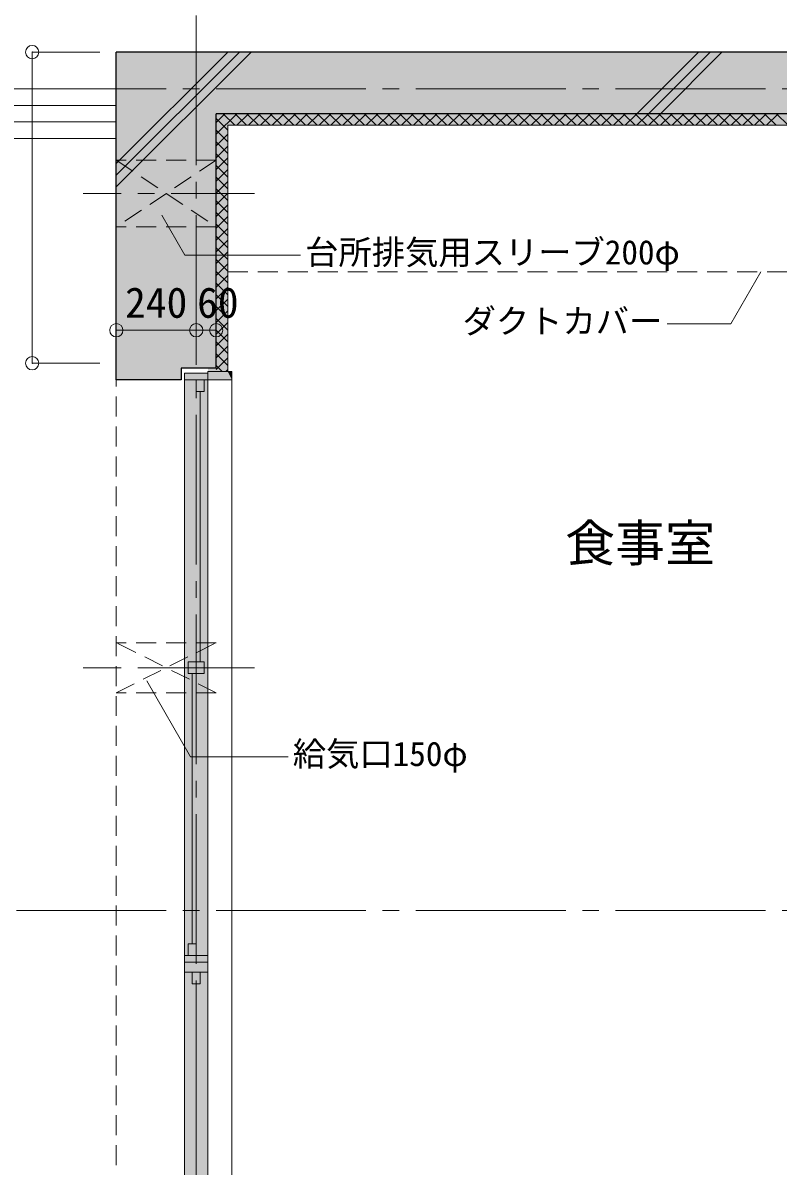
# Model space of a CAD drawing. Units: millimetres at full size, sheet at 1:50. Extents: x -9674 to 9699, y -6794 to 6791.
# Drawn here: x -7198 to -4929, y 4 to 3440 of the extents above; entities that cross this region are included whole.
import ezdxf
from ezdxf.enums import TextEntityAlignment as Align

# ---------------------------------------------------------------- set-up
doc = ezdxf.new("R2010")
doc.units = ezdxf.units.MM
doc.header["$LTSCALE"] = 50
doc.header["$PDMODE"] = 32
doc.header["$PDSIZE"] = 40
for name, pattern in [('CHAIN1', [8, 5, -1, 1, -1]), ('CHAIN2', [12, 9, -1, 1, -1]), ('DASHED1', [1.8, 1.2, -0.6])]:
    doc.linetypes.add(name, pattern=pattern)
for name, color, linetype, lineweight in [('1-0_芯', 7, 'CHAIN2', 9), ('1-1_躯体', 2, 'Continuous', 25), ('1-3_建具', 3, 'Continuous', 18), ('1-6_ﾊﾞﾙｺﾆｰ・階段', 4, 'Continuous', 9), ('1-7_その他', 7, 'DASHED1', 9), ('1-8_ハッチ', 4, 'Continuous', 9), ('1-A_文字', 7, 'Continuous', 9), ('1-B_寸法', 7, 'Continuous', 9), ('1-C_梁', 7, 'DASHED1', 9)]:
    doc.layers.add(name, color=color, linetype=linetype, lineweight=lineweight)
for name, color, linetype in [('4-0', 1, 'Continuous'), ('4-1', 2, 'Continuous'), ('4-F', 4, 'Continuous')]:
    doc.layers.add(name, color=color, linetype=linetype)
doc.styles.add('ＭＳ ゴシック', font='')
doc.styles.get('ＭＳ ゴシック').set_extended_font_data('MS Gothic')

msp = doc.modelspace()

# ---------------------------------------------------------------- linework, layer by layer
at = {"layer": '1-0_芯'}
for p, q in [((-6677.5, -4188.13), (-6677.5, 4241.87)), ((-8417.5, 3241.87), (8192.5, 3241.87)), ((-8417.5, 771.87), (8192.5, 771.87))]:
    msp.add_line(p, q, dxfattribs=at)
at = {"layer": '1-1_躯体'}
for p, q in [((-6917.5, 2366.87), (-6917.5, 3351.87)), ((6382.5, 3351.87), (-6917.5, 3351.87)), ((-6617.5, 2401.87), (-6617.5, 3166.87)), ((6182.5, 3166.87), (-6617.5, 3166.87)), ((-6722.5, 2401.87), (-6722.5, 2366.87)), ((-6617.5, 2401.87), (-6722.5, 2401.87)), ((-6722.5, 2366.87), (-6917.5, 2366.87))]:
    msp.add_line(p, q, dxfattribs=at)
at = {"layer": '1-3_建具', "color": 7, "lineweight": 9}
for p, q in [((-6712.5, 2386.87), (-6712.5, 2351.87)), ((-6712.5, 2386.87), (-6642.5, 2386.87)), ((-6642.5, 2366.87), (-6712.5, 2366.87)), ((-6712.5, 2351.87), (-6712.5, 651.87)), ((-6642.5, 2351.87), (-6642.5, 2366.87)), ((-6642.5, 2351.87), (-6642.5, 651.87)), ((-6570.5, -2063.13), (-6570.5, 2366.87)), ((-6815.98, 1501.87), (-6539.02, 1501.87)), ((-6712.5, 571.87), (-6712.5, 651.87)), ((-6642.5, 636.87), (-6712.5, 636.87)), ((-6642.5, 651.87), (-6642.5, 571.87)), ((-6712.5, 616.87), (-6642.5, 616.87)), ((-6642.5, 586.87), (-6712.5, 586.87)), ((-6712.5, 571.87), (-6712.5, -268.13)), ((-6642.5, 571.87), (-6642.5, -268.13))]:
    msp.add_line(p, q, dxfattribs=at)
at = {"layer": '1-3_建具'}
for p, q in [((-6642.5, 2391.87), (-6642.5, 2366.87)), ((-6570.5, 2391.87), (-6642.5, 2391.87)), ((-6677.5, 2331.87), (-6677.5, 2366.87)), ((-6653.5, 2331.87), (-6653.5, 2366.87)), ((-6653.5, 2331.87), (-6677.5, 2331.87)), ((-6665.5, 2331.87), (-6665.5, 1519.37)), ((-6653.5, 1519.37), (-6701.5, 1519.37)), ((-6701.5, 1519.37), (-6701.5, 1484.37)), ((-6677.5, 1519.37), (-6677.5, 1484.37)), ((-6689.5, 671.87), (-6689.5, 1484.37)), ((-6701.5, 671.87), (-6677.5, 671.87)), ((-6701.5, 671.87), (-6701.5, 636.87)), ((-6677.5, 671.87), (-6677.5, 636.87)), ((-6689.5, 551.87), (-6689.5, 586.87)), ((-6665.5, 551.87), (-6665.5, 586.87)), ((-6665.5, 551.87), (-6689.5, 551.87)), ((-6677.5, -248.13), (-6677.5, 551.87))]:
    msp.add_line(p, q, dxfattribs=at)
for points in [[(-6570.5, 2391.87), (-6570.5, 2366.87), (-6642.5, 2366.87)], [(-6653.5, 1519.37), (-6653.5, 1484.37), (-6701.5, 1484.37)]]:
    msp.add_lwpolyline(points, dxfattribs=at)
at = {"layer": '1-6_ﾊﾞﾙｺﾆｰ・階段', "color": 7}
for p, q in [((-7917.5, 3241.87), (-6917.5, 3241.87)), ((-7890.7, 3191.87), (-6917.5, 3191.87)), ((-7863.9, 3141.87), (-6917.5, 3141.87)), ((-7837.1, 3091.87), (-6917.5, 3091.87))]:
    msp.add_line(p, q, dxfattribs=at)
at = {"layer": '1-7_その他'}
for p, q in [((-6617.5, 3026.87), (-6917.5, 2826.87)), ((-6617.5, 2826.87), (-6917.5, 2826.87)), ((-6617.5, 1576.87), (-6917.5, 1576.87)), ((-6917.5, 1426.87), (-6617.5, 1576.87)), ((-6617.5, 1426.87), (-6917.5, 1576.87)), ((-6617.5, 1426.87), (-6917.5, 1426.87))]:
    msp.add_line(p, q, dxfattribs=at)
at = {"layer": '1-7_その他', "linetype": 'CHAIN1'}
for p, q in [((-6502.5, 2926.87), (-7017.5, 2926.87)), ((-6502.5, 1501.87), (-7017.5, 1501.87))]:
    msp.add_line(p, q, dxfattribs=at)
at = {"layer": '1-7_その他'}
msp.add_lwpolyline([(-6617.5, 3026.87), (-6917.5, 3026.87), (-6617.5, 2826.87)], dxfattribs=at)
at = {"layer": '1-8_ハッチ'}
for p, q in [((-6917.5, 2946.64), (-6512.27, 3351.87)), ((-6917.5, 2981.99), (-6547.63, 3351.87)), ((-6917.5, 3017.35), (-6582.98, 3351.87)), ((-5353.77, 3166.87), (-5168.77, 3351.87)), ((-5318.41, 3166.87), (-5133.41, 3351.87)), ((-5283.06, 3166.87), (-5098.06, 3351.87)), ((-6617.5, 3105.22), (-6555.85, 3166.87)), ((-6617.5, 3140.57), (-6591.2, 3166.87)), ((-6596.34, 3166.87), (-6561.34, 3131.87)), ((-6560.98, 3166.87), (-6525.98, 3131.87)), ((-6555.49, 3131.87), (-6520.49, 3166.87)), ((-6525.63, 3166.87), (-6490.63, 3131.87)), ((-6520.14, 3131.87), (-6485.14, 3166.87)), ((-6490.27, 3166.87), (-6455.27, 3131.87)), ((-6484.78, 3131.87), (-6449.78, 3166.87)), ((-6454.92, 3166.87), (-6419.92, 3131.87)), ((-6449.43, 3131.87), (-6414.43, 3166.87)), ((-6419.56, 3166.87), (-6384.56, 3131.87)), ((-6414.07, 3131.87), (-6379.07, 3166.87)), ((-6384.2, 3166.87), (-6349.2, 3131.87)), ((-6378.72, 3131.87), (-6343.72, 3166.87)), ((-6348.85, 3166.87), (-6313.85, 3131.87)), ((-6343.36, 3131.87), (-6308.36, 3166.87)), ((-6313.49, 3166.87), (-6278.49, 3131.87)), ((-6308.01, 3131.87), (-6273.01, 3166.87)), ((-6278.14, 3166.87), (-6243.14, 3131.87)), ((-6272.65, 3131.87), (-6237.65, 3166.87)), ((-6242.78, 3166.87), (-6207.78, 3131.87)), ((-6237.3, 3131.87), (-6202.3, 3166.87)), ((-6207.43, 3166.87), (-6172.43, 3131.87)), ((-6201.94, 3131.87), (-6166.94, 3166.87)), ((-6172.07, 3166.87), (-6137.07, 3131.87)), ((-6166.59, 3131.87), (-6131.59, 3166.87)), ((-6136.72, 3166.87), (-6101.72, 3131.87)), ((-6131.23, 3131.87), (-6096.23, 3166.87)), ((-6101.36, 3166.87), (-6066.36, 3131.87)), ((-6095.87, 3131.87), (-6060.87, 3166.87)), ((-6066.01, 3166.87), (-6031.01, 3131.87)), ((-6060.52, 3131.87), (-6025.52, 3166.87)), ((-6030.65, 3166.87), (-5995.65, 3131.87)), ((-6025.16, 3131.87), (-5990.16, 3166.87)), ((-5995.3, 3166.87), (-5960.3, 3131.87)), ((-5989.81, 3131.87), (-5954.81, 3166.87)), ((-5959.94, 3166.87), (-5924.94, 3131.87)), ((-5954.45, 3131.87), (-5919.45, 3166.87)), ((-5924.59, 3166.87), (-5889.59, 3131.87)), ((-5919.1, 3131.87), (-5884.1, 3166.87)), ((-5889.23, 3166.87), (-5854.23, 3131.87)), ((-5883.74, 3131.87), (-5848.74, 3166.87)), ((-5853.87, 3166.87), (-5818.87, 3131.87)), ((-5848.39, 3131.87), (-5813.39, 3166.87)), ((-5818.52, 3166.87), (-5783.52, 3131.87)), ((-5813.03, 3131.87), (-5778.03, 3166.87)), ((-5783.16, 3166.87), (-5748.16, 3131.87)), ((-5777.68, 3131.87), (-5742.68, 3166.87)), ((-5747.81, 3166.87), (-5712.81, 3131.87)), ((-5742.32, 3131.87), (-5707.32, 3166.87)), ((-5712.45, 3166.87), (-5677.45, 3131.87)), ((-5706.97, 3131.87), (-5671.97, 3166.87)), ((-5677.1, 3166.87), (-5642.1, 3131.87)), ((-5671.61, 3131.87), (-5636.61, 3166.87)), ((-5641.74, 3166.87), (-5606.74, 3131.87)), ((-5636.26, 3131.87), (-5601.26, 3166.87)), ((-5606.39, 3166.87), (-5571.39, 3131.87)), ((-5600.9, 3131.87), (-5565.9, 3166.87)), ((-5571.03, 3166.87), (-5536.03, 3131.87)), ((-5565.54, 3131.87), (-5530.54, 3166.87)), ((-5535.68, 3166.87), (-5500.68, 3131.87)), ((-5530.19, 3131.87), (-5495.19, 3166.87)), ((-5500.32, 3166.87), (-5465.32, 3131.87)), ((-5494.83, 3131.87), (-5459.83, 3166.87)), ((-5464.97, 3166.87), (-5429.97, 3131.87)), ((-5459.48, 3131.87), (-5424.48, 3166.87)), ((-5429.61, 3166.87), (-5394.61, 3131.87)), ((-5424.12, 3131.87), (-5389.12, 3166.87)), ((-5394.26, 3166.87), (-5359.26, 3131.87)), ((-5388.77, 3131.87), (-5353.77, 3166.87)), ((-5358.9, 3166.87), (-5323.9, 3131.87)), ((-5353.41, 3131.87), (-5318.41, 3166.87)), ((-5323.54, 3166.87), (-5288.54, 3131.87)), ((-5318.06, 3131.87), (-5283.06, 3166.87)), ((-5288.19, 3166.87), (-5253.19, 3131.87)), ((-5282.7, 3131.87), (-5247.7, 3166.87)), ((-5252.83, 3166.87), (-5217.83, 3131.87)), ((-5247.35, 3131.87), (-5212.35, 3166.87)), ((-5217.48, 3166.87), (-5182.48, 3131.87)), ((-5211.99, 3131.87), (-5176.99, 3166.87)), ((-5182.12, 3166.87), (-5147.12, 3131.87)), ((-5176.64, 3131.87), (-5141.64, 3166.87)), ((-5146.77, 3166.87), (-5111.77, 3131.87)), ((-5141.28, 3131.87), (-5106.28, 3166.87)), ((-5111.41, 3166.87), (-5076.41, 3131.87)), ((-5105.92, 3131.87), (-5070.92, 3166.87)), ((-5076.06, 3166.87), (-5041.06, 3131.87)), ((-5070.57, 3131.87), (-5035.57, 3166.87)), ((-5040.7, 3166.87), (-5005.7, 3131.87)), ((-5035.21, 3131.87), (-5000.21, 3166.87)), ((-5005.35, 3166.87), (-4970.35, 3131.87)), ((-4999.86, 3131.87), (-4964.86, 3166.87)), ((-4969.99, 3166.87), (-4934.99, 3131.87)), ((-4964.5, 3131.87), (-4929.5, 3166.87)), ((-4934.64, 3166.87), (-4899.64, 3131.87)), ((-6617.5, 3152.68), (-6582.5, 3117.68)), ((-6582.5, 2391.87), (-6582.5, 3131.87)), ((6147.5, 3131.87), (-6582.5, 3131.87)), ((-6617.5, 3117.32), (-6582.5, 3082.32)), ((-6617.5, 3069.86), (-6582.5, 3104.86)), ((-6617.5, 3081.97), (-6582.5, 3046.97)), ((-6617.5, 3034.51), (-6582.5, 3069.51)), ((-6617.5, 3046.61), (-6582.5, 3011.61)), ((-6617.5, 2999.15), (-6582.5, 3034.15)), ((-6617.5, 3011.26), (-6582.5, 2976.26)), ((-6617.5, 2963.8), (-6582.5, 2998.8)), ((-6617.5, 2975.9), (-6582.5, 2940.9)), ((-6617.5, 2928.44), (-6582.5, 2963.44)), ((-6617.5, 2940.54), (-6582.5, 2905.54)), ((-6617.5, 2893.09), (-6582.5, 2928.09)), ((-6617.5, 2905.19), (-6582.5, 2870.19)), ((-6617.5, 2857.73), (-6582.5, 2892.73)), ((-6617.5, 2869.83), (-6582.5, 2834.83)), ((-6617.5, 2822.38), (-6582.5, 2857.38)), ((-6617.5, 2834.48), (-6582.5, 2799.48)), ((-6617.5, 2787.02), (-6582.5, 2822.02)), ((-6617.5, 2799.12), (-6582.5, 2764.12)), ((-6617.5, 2751.66), (-6582.5, 2786.66)), ((-6617.5, 2763.77), (-6582.5, 2728.77)), ((-6617.5, 2716.31), (-6582.5, 2751.31)), ((-6617.5, 2728.41), (-6582.5, 2693.41)), ((-6617.5, 2680.95), (-6582.5, 2715.95)), ((-6617.5, 2693.06), (-6582.5, 2658.06)), ((-6617.5, 2645.6), (-6582.5, 2680.6)), ((-6617.5, 2657.7), (-6582.5, 2622.7)), ((-6617.5, 2610.24), (-6582.5, 2645.24)), ((-6617.5, 2622.35), (-6582.5, 2587.35)), ((-6617.5, 2574.89), (-6582.5, 2609.89)), ((-6617.5, 2586.99), (-6582.5, 2551.99)), ((-6617.5, 2539.53), (-6582.5, 2574.53)), ((-6617.5, 2551.64), (-6582.5, 2516.64)), ((-6617.5, 2504.18), (-6582.5, 2539.18)), ((-6617.5, 2516.28), (-6582.5, 2481.28)), ((-6617.5, 2468.82), (-6582.5, 2503.82)), ((-6617.5, 2480.93), (-6582.5, 2445.93)), ((-6617.5, 2433.47), (-6582.5, 2468.47)), ((-6617.5, 2445.57), (-6582.5, 2410.57)), ((-6617.5, 2398.11), (-6582.5, 2433.11)), ((-6617.5, 2410.21), (-6599.15, 2391.87)), ((-6588.39, 2391.87), (-6582.5, 2397.76))]:
    msp.add_line(p, q, dxfattribs=at)
at = {"layer": '1-A_文字'}
for p, q in [((-6781.13, 2861.57), (-6712, 2741.83)), ((-6712, 2741.83), (-6364.16, 2741.83)), ((-4980.99, 2691.87), (-5071.62, 2534.88)), ((-5071.62, 2534.88), (-5263.11, 2534.88))]:
    msp.add_line(p, q, dxfattribs=at)
msp.add_lwpolyline([(-6825.78, 1462.09), (-6694.39, 1234.53), (-6401.53, 1234.53)], dxfattribs=at)
at = {"layer": '1-B_寸法'}
for p, q in [((-7170.26, 3351.87), (-6967.5, 3351.87)), ((-7170.26, 3351.87), (-7170.26, 2416.87)), ((-6677.5, 2515.93), (-6917.5, 2515.93)), ((-6617.5, 2515.93), (-6677.5, 2515.93)), ((-7170.26, 2416.87), (-6967.5, 2416.87))]:
    msp.add_line(p, q, dxfattribs=at)
at = {"layer": '1-B_寸法', "color": 3}
for p in [(-7170.26, 3351.87), (-6917.5, 2515.93), (-6677.5, 2515.93), (-6617.5, 2515.93), (-7170.26, 2416.87)]:
    msp.add_point(p, dxfattribs=at)
at = {"layer": '1-C_梁'}
for p, q in [((-6582.5, 2691.87), (-4317.5, 2691.87)), ((-6917.5, -2063.13), (-6917.5, 2366.87))]:
    msp.add_line(p, q, dxfattribs=at)
at = {"layer": '4-0'}
for points in [[(-6722.5, 2401.87), (-6617.5, 3166.87), (-6917.5, 3351.87)], [(-6722.5, 2401.87), (-6917.5, 3351.87), (-6917.5, 2366.87)], [(-6917.5, 3351.87), (-6617.5, 3166.87), (6382.5, 3351.87), (6182.5, 3166.87)], [(-6722.5, 2401.87), (-6617.5, 2401.87), (-6617.5, 3166.87)], [(-6917.5, 2366.87), (-6722.5, 2366.87), (-6722.5, 2401.87)]]:
    msp.add_solid(points, dxfattribs=at)
at = {"layer": '4-1'}
msp.add_solid([(-6712.5, 2386.87), (-6642.5, 2386.87), (-6712.5, -2083.13), (-6642.5, -2083.13)], dxfattribs=at)
at = {"layer": '4-F'}
for points in [[(-6617.5, 2401.87), (-6582.5, 2391.87), (-6617.5, 3166.87), (-6582.5, 3131.87)], [(-6617.5, 3166.87), (-6582.5, 3131.87), (6182.5, 3166.87), (6147.5, 3131.87)], [(-6570.5, 2366.87), (-6617.5, 2401.87), (-6642.5, 2402.1)], [(-6570.5, 2366.87), (-6642.5, 2402.1), (-6642.5, 2366.87)], [(-6570.5, 2366.87), (-6582.5, 2391.87), (-6617.5, 2401.87)], [(-6570.5, 2366.87), (-6570.5, 2391.87), (-6582.5, 2391.87)]]:
    msp.add_solid(points, dxfattribs=at)

# ---------------------------------------------------------------- texts
at = {"layer": '1-A_文字', "style": 'ＭＳ ゴシック'}
for s, height, p in [('台所排気用スリーブ200φ', 73.31, (-6350.05, 2691.76)), ('ダクトカバー', 73.31, (-5877.21, 2484.82)), ('食事室', 110, (-5569.11, 1788.41)), ('給気口150φ', 73.31, (-6387.42, 1184.46))]:
    msp.add_text(s, height=height, dxfattribs=at).set_placement(p, align=Align.BOTTOM_LEFT)
at = {"layer": '1-B_寸法', "style": 'ＭＳ ゴシック'}
for s, p in [('240', (-6891.25, 2525.93)), ('60', (-6674.75, 2525.93))]:
    msp.add_text(s, height=91.64, dxfattribs=at).set_placement(p, align=Align.BOTTOM_LEFT)

doc.saveas('drawing.dxf')
